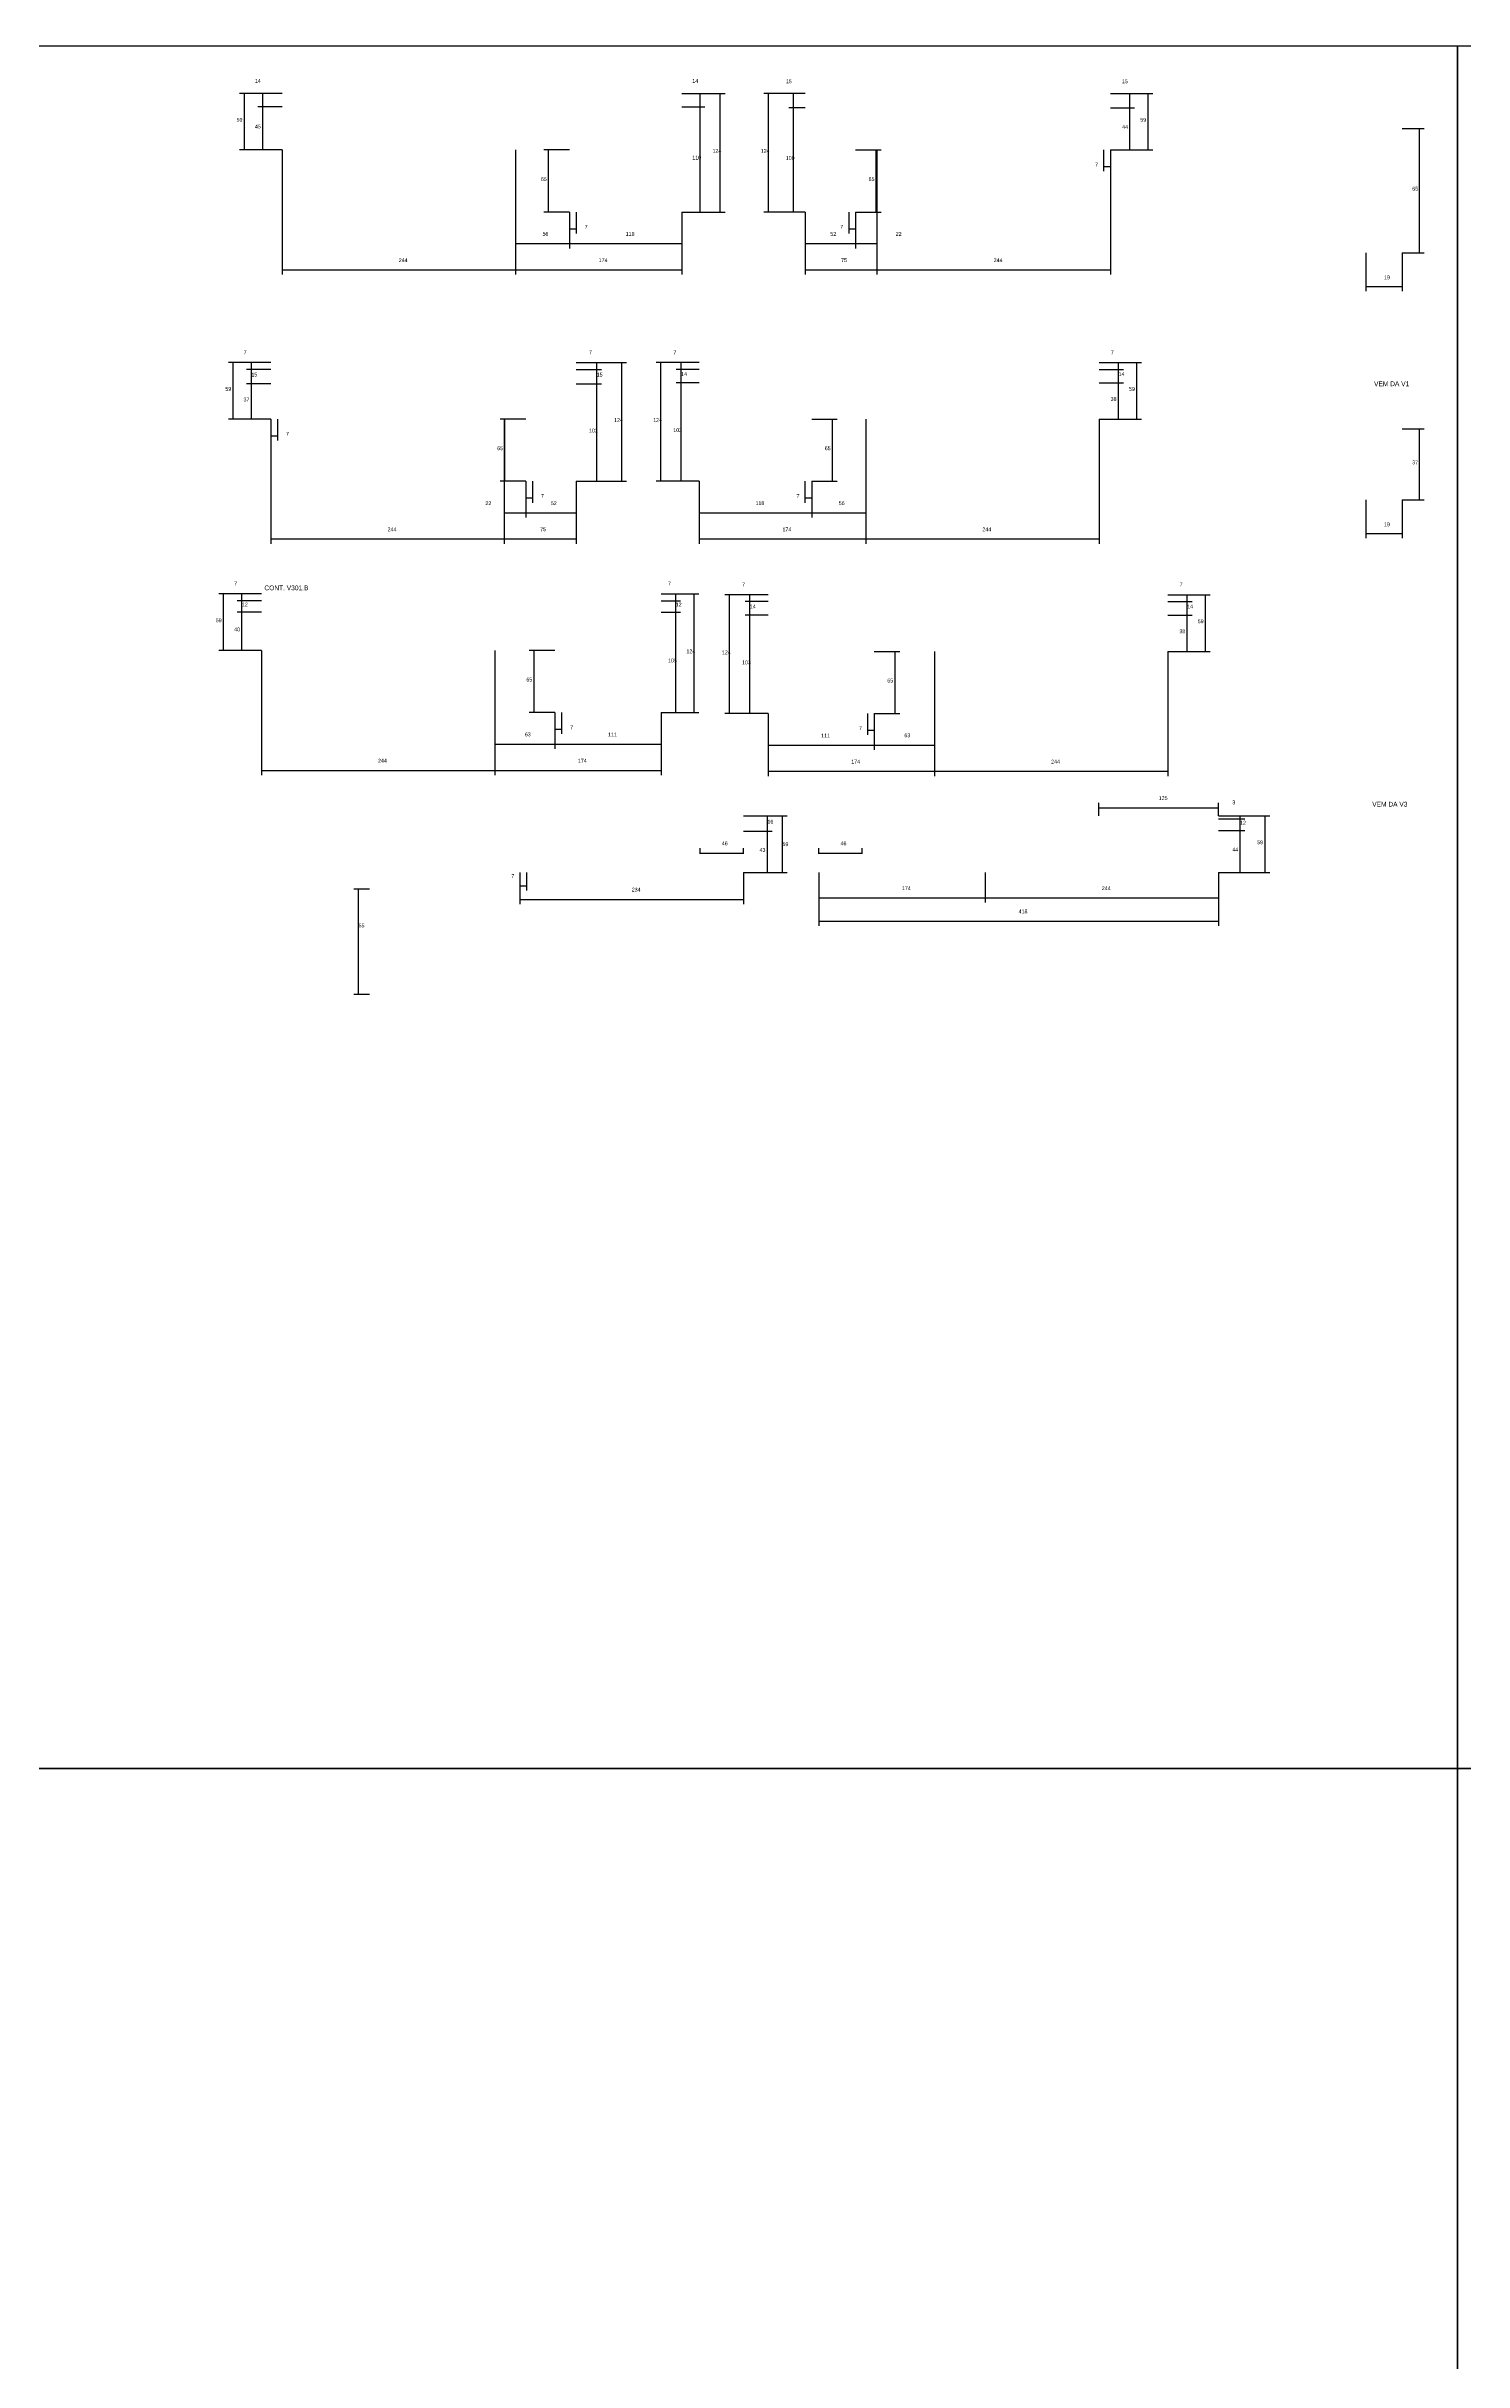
# Model space of a CAD drawing. Header units: metres. Extents: x -41 to 34800, y -36000 to 1848.
# Drawn here: x 4325 to 5807, y -620 to 1800 of the extents above; entities that cross this region are included whole.
import ezdxf

# ---------------------------------------------------------------- set-up
doc = ezdxf.new("R2010")
doc.units = ezdxf.units.M
for name, color, linetype in [('CELL_BORDER', 8, 'Continuous'), ('COTA', 4, 'Continuous'), ('Cota Seção (2x)', 4, 'Continuous'), ('Texto Seção', 7, 'Continuous')]:
    doc.layers.add(name, color=color, linetype=linetype)

msp = doc.modelspace()

# ---------------------------------------------------------------- linework, layer by layer
at = {"layer": 'CELL_BORDER'}
for points in [[(2900, 0), (5800, 0), (5800, 1800), (2900, 1800)], [(5800, 0), (8700, 0), (8700, 1800), (5800, 1800)], [(2900, -1800), (5800, -1800), (5800, 0), (2900, 0)], [(5800, -1800), (8700, -1800), (8700, 0), (5800, 0)]]:
    msp.add_lwpolyline(points, close=True, dxfattribs=at)
at = {"layer": 'COTA'}
for p, q in [((5742.3, 1714.2), (5765.3, 1714.2)), ((5760.3, 1584.2), (5760.3, 1714.2)), ((5430.2, 1691.7), (5430.2, 1669.4)), ((5430.2, 1674.4), (5437.2, 1674.4)), ((5437.2, 1691.7), (5437.2, 1669.4)), ((4871.7, 1626.7), (4871.7, 1604.4)), ((4878.7, 1626.7), (4878.7, 1604.4)), ((5163.7, 1626.7), (5163.7, 1604.4)), ((5170.7, 1626.7), (5170.7, 1604.4)), ((4871.7, 1609.4), (4878.7, 1609.4)), ((5163.7, 1609.4), (5170.7, 1609.4)), ((5704.4, 1584.2), (5704.4, 1544)), ((5742.3, 1584.2), (5742.3, 1544)), ((5742.3, 1584.2), (5765.3, 1584.2)), ((5704.4, 1549), (5742.3, 1549)), ((4559.5, 1410.4), (4559.5, 1388)), ((4566.5, 1410.4), (4566.5, 1388)), ((4559.5, 1393), (4566.5, 1393)), ((5742.3, 1400.1), (5765.3, 1400.1)), ((5760.3, 1326.1), (5760.3, 1400.1)), ((4826, 1345.4), (4826, 1323)), ((4833, 1345.4), (4833, 1323)), ((5117.9, 1345.4), (5117.9, 1323)), ((5124.9, 1345.4), (5124.9, 1323)), ((4826, 1328), (4833, 1328)), ((5117.9, 1328), (5124.9, 1328)), ((5704.4, 1326.1), (5704.4, 1285.9)), ((5742.3, 1326.1), (5742.3, 1285.9)), ((5742.3, 1326.1), (5765.3, 1326.1)), ((5704.4, 1290.9), (5742.3, 1290.9)), ((4856.5, 1103.6), (4856.5, 1081.3)), ((4863.5, 1103.6), (4863.5, 1081.3)), ((5183.3, 1102.6), (5183.3, 1080.3)), ((5190.3, 1102.6), (5190.3, 1080.3)), ((4856.5, 1086.3), (4863.5, 1086.3)), ((5183.3, 1085.3), (5190.3, 1085.3)), ((5053.8, 995.6), (5083.7, 995.6)), ((5053.8, 995.6), (5099.4, 995.6)), ((5078.7, 979.6), (5078.7, 995.6)), ((5094.4, 936.6), (5094.4, 995.6)), ((5425.3, 995.6), (5425.3, 1009.2)), ((5425.3, 1004.2), (5550.3, 1004.2)), ((5550.3, 995.6), (5550.3, 1009.2)), ((5550.3, 995.6), (5577.9, 995.6)), ((5550.3, 995.6), (5603.9, 995.6)), ((5550.3, 992.6), (5577.9, 992.6)), ((5550.3, 992.6), (5577.9, 992.6)), ((5572.9, 992.6), (5572.9, 995.6)), ((5572.9, 980.6), (5572.9, 992.6)), ((5598.9, 936.6), (5598.9, 995.6)), ((5053.8, 979.6), (5083.7, 979.6)), ((5053.8, 979.6), (5083.7, 979.6)), ((5078.7, 936.6), (5078.7, 979.6)), ((5550.3, 980.6), (5577.9, 980.6)), ((5550.3, 980.6), (5577.9, 980.6)), ((5572.9, 936.6), (5572.9, 980.6)), ((5008.3, 956), (5008.3, 961.9)), ((5008.3, 956.9), (5053.8, 956.9)), ((5053.8, 956), (5053.8, 961.9)), ((5132.3, 956), (5132.3, 961.9)), ((5132.3, 956.9), (5177.8, 956.9)), ((5177.8, 956), (5177.8, 961.9)), ((4819.7, 936.6), (4819.7, 917.7)), ((4819.7, 922.7), (4826.7, 922.7)), ((4819.8, 936.6), (4819.8, 903.3)), ((4826.7, 936.6), (4826.7, 917.7)), ((5053.8, 936.6), (5053.8, 903.3)), ((5053.8, 936.6), (5083.7, 936.6)), ((5053.8, 936.6), (5099.4, 936.6)), ((5132.3, 936.6), (5132.3, 905.1)), ((5132.3, 936.6), (5132.3, 880.8)), ((5306.3, 936.6), (5306.3, 905.1)), ((5306.3, 936.6), (5306.3, 905.1)), ((5550.3, 936.6), (5550.3, 905.1)), ((5550.3, 936.6), (5550.3, 880.8)), ((5550.3, 936.6), (5577.9, 936.6)), ((5550.3, 936.6), (5603.9, 936.6)), ((4819.8, 908.3), (5053.8, 908.3)), ((5132.3, 910.1), (5306.3, 910.1)), ((5306.3, 910.1), (5550.3, 910.1)), ((5132.3, 885.8), (5550.3, 885.8))]:
    msp.add_line(p, q, dxfattribs=at)
at = {"layer": 'Cota Seção (2x)'}
for p, q in [((4571.2, 1750.7), (4526.8, 1750.7)), ((4531.8, 1691.7), (4531.8, 1750.7)), ((4571.2, 1750.7), (4545.9, 1750.7)), ((4550.9, 1736.7), (4550.9, 1750.7)), ((4989.2, 1750.7), (5013.2, 1750.7)), ((4989.2, 1750.7), (5034.4, 1750.7)), ((5008.2, 1736.7), (5008.2, 1750.7)), ((5029.4, 1626.7), (5029.4, 1750.7)), ((5118.2, 1750.7), (5074.8, 1750.7)), ((5079.8, 1626.7), (5079.8, 1750.7)), ((5118.2, 1750.7), (5101, 1750.7)), ((5106, 1735.7), (5106, 1750.7)), ((5437.2, 1750.7), (5462.5, 1750.7)), ((5437.2, 1750.7), (5481.6, 1750.7)), ((5457.5, 1735.7), (5457.5, 1750.7)), ((5476.6, 1691.7), (5476.6, 1750.7)), ((4571.2, 1736.7), (4545.9, 1736.7)), ((4571.2, 1736.7), (4545.9, 1736.7)), ((4550.9, 1691.7), (4550.9, 1736.7)), ((4989.2, 1736.7), (5013.2, 1736.7)), ((4989.2, 1736.7), (5013.2, 1736.7)), ((5008.2, 1626.7), (5008.2, 1736.7)), ((5118.2, 1735.7), (5101, 1735.7)), ((5118.2, 1735.7), (5101, 1735.7)), ((5106, 1626.7), (5106, 1735.7)), ((5437.2, 1735.7), (5462.5, 1735.7)), ((5437.2, 1735.7), (5462.5, 1735.7)), ((5457.5, 1691.7), (5457.5, 1735.7)), ((4571.2, 1691.7), (4526.8, 1691.7)), ((4571.2, 1691.7), (4545.9, 1691.7)), ((4571.2, 1691.7), (4571.2, 1561.4)), ((4815.2, 1691.7), (4815.2, 1561.4)), ((4815.2, 1691.7), (4815.2, 1561.4)), ((4871.7, 1691.7), (4844.9, 1691.7)), ((4849.9, 1626.7), (4849.9, 1691.7)), ((5170.7, 1691.7), (5197.5, 1691.7)), ((5192.5, 1626.7), (5192.5, 1691.7)), ((5193.2, 1691.7), (5193.2, 1561.4)), ((5193.2, 1691.7), (5193.2, 1561.4)), ((5437.2, 1691.7), (5437.2, 1561.4)), ((5437.2, 1691.7), (5462.5, 1691.7)), ((5437.2, 1691.7), (5481.6, 1691.7)), ((4815.2, 1626.7), (4815.2, 1588.8)), ((4871.7, 1626.7), (4844.9, 1626.7)), ((4871.7, 1626.7), (4871.7, 1588.8)), ((4871.7, 1626.7), (4871.7, 1588.8)), ((4989.2, 1626.7), (4989.2, 1561.4)), ((4989.2, 1626.7), (4989.2, 1588.8)), ((4989.2, 1626.7), (5013.2, 1626.7)), ((4989.2, 1626.7), (5034.4, 1626.7)), ((5118.2, 1626.7), (5074.8, 1626.7)), ((5118.2, 1626.7), (5101, 1626.7)), ((5118.2, 1626.7), (5118.2, 1561.4)), ((5118.2, 1626.7), (5118.2, 1588.8)), ((5170.7, 1626.7), (5197.5, 1626.7)), ((5170.7, 1626.7), (5170.7, 1588.8)), ((5170.7, 1626.7), (5170.7, 1588.8)), ((5193.2, 1626.7), (5193.2, 1588.8)), ((4815.2, 1593.8), (4871.7, 1593.8)), ((4871.7, 1593.8), (4989.2, 1593.8)), ((5118.2, 1593.8), (5170.7, 1593.8)), ((5170.7, 1593.8), (5193.2, 1593.8)), ((4571.2, 1566.4), (4815.2, 1566.4)), ((4815.2, 1566.4), (4989.2, 1566.4)), ((5118.2, 1566.4), (5193.2, 1566.4)), ((5193.2, 1566.4), (5437.2, 1566.4)), ((4559.5, 1469.4), (4515, 1469.4)), ((4520, 1410.4), (4520, 1469.4)), ((4559.5, 1469.4), (4534.1, 1469.4)), ((4559.5, 1462.4), (4534.1, 1462.4)), ((4559.5, 1462.4), (4534.1, 1462.4)), ((4539.1, 1462.4), (4539.1, 1469.4)), ((4539.1, 1447.4), (4539.1, 1462.4)), ((4878.5, 1469.4), (4931.3, 1469.4)), ((4878.5, 1469.4), (4905.2, 1469.4)), ((4878.5, 1462.4), (4905.2, 1462.4)), ((4878.5, 1462.4), (4905.2, 1462.4)), ((4900.2, 1462.4), (4900.2, 1469.4)), ((4900.2, 1447.4), (4900.2, 1462.4)), ((4926.3, 1345.4), (4926.3, 1469.4)), ((5007.4, 1469.4), (4962.3, 1469.4)), ((4967.3, 1345.4), (4967.3, 1469.4)), ((5007.4, 1469.4), (4983.4, 1469.4)), ((5007.4, 1462.4), (4983.4, 1462.4)), ((5007.4, 1462.4), (4983.4, 1462.4)), ((4988.4, 1462.4), (4988.4, 1469.4)), ((4988.4, 1448.4), (4988.4, 1462.4)), ((5425.4, 1469.4), (5469.9, 1469.4)), ((5425.4, 1469.4), (5450.8, 1469.4)), ((5425.4, 1462.4), (5450.8, 1462.4)), ((5425.4, 1462.4), (5450.8, 1462.4)), ((5445.8, 1462.4), (5445.8, 1469.4)), ((5445.8, 1448.4), (5445.8, 1462.4)), ((5464.9, 1410.4), (5464.9, 1469.4)), ((4559.5, 1447.4), (4534.1, 1447.4)), ((4559.5, 1447.4), (4534.1, 1447.4)), ((4539.1, 1410.4), (4539.1, 1447.4)), ((4878.5, 1447.4), (4905.2, 1447.4)), ((4878.5, 1447.4), (4905.2, 1447.4)), ((4900.2, 1345.4), (4900.2, 1447.4)), ((5007.4, 1448.4), (4983.4, 1448.4)), ((5007.4, 1448.4), (4983.4, 1448.4)), ((4988.4, 1345.4), (4988.4, 1448.4)), ((5425.4, 1448.4), (5450.8, 1448.4)), ((5425.4, 1448.4), (5450.8, 1448.4)), ((5445.8, 1410.4), (5445.8, 1448.4)), ((4559.5, 1410.4), (4515, 1410.4)), ((4559.5, 1410.4), (4534.1, 1410.4)), ((4559.5, 1410.4), (4559.5, 1280.1)), ((4826, 1410.4), (4799.2, 1410.4)), ((4803.5, 1410.4), (4803.5, 1280.1)), ((4803.5, 1410.4), (4803.5, 1280.1)), ((4804.2, 1345.4), (4804.2, 1410.4)), ((5124.9, 1410.4), (5151.7, 1410.4)), ((5146.7, 1345.4), (5146.7, 1410.4)), ((5181.4, 1410.4), (5181.4, 1280.1)), ((5181.4, 1410.4), (5181.4, 1280.1)), ((5425.4, 1410.4), (5425.4, 1280.1)), ((5425.4, 1410.4), (5450.8, 1410.4)), ((5425.4, 1410.4), (5469.9, 1410.4)), ((4826, 1345.4), (4799.2, 1345.4)), ((4803.5, 1345.4), (4803.5, 1307.4)), ((4826, 1345.4), (4826, 1307.4)), ((4826, 1345.4), (4826, 1307.4)), ((4878.5, 1345.4), (4878.5, 1280.1)), ((4878.5, 1345.4), (4878.5, 1307.4)), ((4878.5, 1345.4), (4905.2, 1345.4)), ((4878.5, 1345.4), (4931.3, 1345.4)), ((5007.4, 1345.4), (4962.3, 1345.4)), ((5007.4, 1345.4), (4983.4, 1345.4)), ((5007.4, 1345.4), (5007.4, 1280.1)), ((5007.4, 1345.4), (5007.4, 1307.4)), ((5124.9, 1345.4), (5151.7, 1345.4)), ((5124.9, 1345.4), (5124.9, 1307.4)), ((5124.9, 1345.4), (5124.9, 1307.4)), ((5181.4, 1345.4), (5181.4, 1307.4)), ((4803.5, 1312.4), (4826, 1312.4)), ((4826, 1312.4), (4878.5, 1312.4)), ((5007.4, 1312.4), (5124.9, 1312.4)), ((5124.9, 1312.4), (5181.4, 1312.4)), ((4559.5, 1285.1), (4803.5, 1285.1)), ((4803.5, 1285.1), (4878.5, 1285.1)), ((5007.4, 1285.1), (5181.4, 1285.1)), ((5181.4, 1285.1), (5425.4, 1285.1)), ((4549.5, 1227.6), (4505.1, 1227.6)), ((4510.1, 1168.6), (4510.1, 1227.6)), ((4549.5, 1227.6), (4524.2, 1227.6)), ((4549.5, 1220.6), (4524.2, 1220.6)), ((4549.5, 1220.6), (4524.2, 1220.6)), ((4529.2, 1220.6), (4529.2, 1227.6)), ((4529.2, 1208.6), (4529.2, 1220.6)), ((4967.5, 1227.6), (5006.9, 1227.6)), ((4967.5, 1227.6), (4987.8, 1227.6)), ((4967.5, 1220.6), (4987.8, 1220.6)), ((4967.5, 1220.6), (4987.8, 1220.6)), ((4982.8, 1220.6), (4982.8, 1227.6)), ((4982.8, 1208.6), (4982.8, 1220.6)), ((5001.9, 1103.6), (5001.9, 1227.6)), ((5079.3, 1226.6), (5034.1, 1226.6)), ((5039.1, 1102.6), (5039.1, 1226.6)), ((5079.3, 1226.6), (5055.3, 1226.6)), ((5079.3, 1219.6), (5055.3, 1219.6)), ((5079.3, 1219.6), (5055.3, 1219.6)), ((5060.3, 1219.6), (5060.3, 1226.6)), ((5060.3, 1205.6), (5060.3, 1219.6)), ((5497.3, 1226.6), (5541.7, 1226.6)), ((5497.3, 1226.6), (5522.6, 1226.6)), ((5497.3, 1219.6), (5522.6, 1219.6)), ((5497.3, 1219.6), (5522.6, 1219.6)), ((5517.6, 1219.6), (5517.6, 1226.6)), ((5517.6, 1205.6), (5517.6, 1219.6)), ((5536.7, 1167.6), (5536.7, 1226.6)), ((4549.5, 1208.6), (4524.2, 1208.6)), ((4549.5, 1208.6), (4524.2, 1208.6)), ((4529.2, 1168.6), (4529.2, 1208.6)), ((4967.5, 1208.6), (4987.8, 1208.6)), ((4967.5, 1208.6), (4987.8, 1208.6)), ((4982.8, 1103.6), (4982.8, 1208.6)), ((5079.3, 1205.6), (5055.3, 1205.6)), ((5079.3, 1205.6), (5055.3, 1205.6)), ((5060.3, 1102.6), (5060.3, 1205.6)), ((5497.3, 1205.6), (5522.6, 1205.6)), ((5497.3, 1205.6), (5522.6, 1205.6)), ((5517.6, 1167.6), (5517.6, 1205.6)), ((4549.5, 1168.6), (4505.1, 1168.6)), ((4549.5, 1168.6), (4524.2, 1168.6)), ((4549.5, 1168.6), (4549.5, 1038.3)), ((4793.5, 1168.6), (4793.5, 1038.3)), ((4793.5, 1168.6), (4793.5, 1038.3)), ((4856.5, 1168.6), (4829.7, 1168.6)), ((4834.7, 1103.6), (4834.7, 1168.6)), ((5190.3, 1167.6), (5217.1, 1167.6)), ((5212.1, 1102.6), (5212.1, 1167.6)), ((5253.3, 1167.6), (5253.3, 1037.3)), ((5253.3, 1167.6), (5253.3, 1037.3)), ((5497.3, 1167.6), (5497.3, 1037.3)), ((5497.3, 1167.6), (5522.6, 1167.6)), ((5497.3, 1167.6), (5541.7, 1167.6)), ((4793.5, 1103.6), (4793.5, 1065.7)), ((4856.5, 1103.6), (4829.7, 1103.6)), ((4856.5, 1103.6), (4856.5, 1065.7)), ((4856.5, 1103.6), (4856.5, 1065.7)), ((4967.5, 1103.6), (4967.5, 1038.3)), ((4967.5, 1103.6), (4967.5, 1065.7)), ((4967.5, 1103.6), (4987.8, 1103.6)), ((4967.5, 1103.6), (5006.9, 1103.6)), ((5079.3, 1102.6), (5034.1, 1102.6)), ((5079.3, 1102.6), (5055.3, 1102.6)), ((5079.3, 1102.6), (5079.3, 1037.3)), ((5079.3, 1102.6), (5079.3, 1064.7)), ((5190.3, 1102.6), (5217.1, 1102.6)), ((5190.3, 1102.6), (5190.3, 1064.7)), ((5190.3, 1102.6), (5190.3, 1064.7)), ((5253.3, 1102.6), (5253.3, 1064.7)), ((4793.5, 1070.7), (4856.5, 1070.7)), ((4856.5, 1070.7), (4967.5, 1070.7)), ((5079.3, 1069.7), (5190.3, 1069.7)), ((5190.3, 1069.7), (5253.3, 1069.7)), ((4549.5, 1043.3), (4793.5, 1043.3)), ((4793.5, 1043.3), (4967.5, 1043.3)), ((5079.3, 1042.3), (5253.3, 1042.3)), ((5253.3, 1042.3), (5497.3, 1042.3)), ((4662.7, 919.2), (4646.2, 919.2)), ((4651.2, 809.2), (4651.2, 919.2)), ((4662.7, 809.2), (4646.2, 809.2))]:
    msp.add_line(p, q, dxfattribs=at)

# ---------------------------------------------------------------- texts
at = {"layer": 'COTA'}
for s, p in [('7', (5421.3, 1674.4)), ('65', (5752.8, 1649.2)), ('7', (4887.6, 1609.4)), ('7', (5154.8, 1609.4)), ('19', (5723.3, 1556.5)), ('7', (4575.3, 1393)), ('37', (5752.8, 1363.1)), ('7', (4841.8, 1328)), ('7', (5109.1, 1328)), ('19', (5723.3, 1298.4)), ('7', (4872.4, 1086.3)), ('7', (5174.4, 1085.3)), ('125', (5487.8, 1012.3)), ('3', (5564.7, 1007.8)), ('46', (5031, 965)), ('16', (5078.7, 987.6)), ('59', (5094.4, 964.1)), ('46', (5155.1, 965)), ('12', (5572.9, 986.6)), ('59', (5590.7, 966.1)), ('43', (5070.4, 958.1)), ('44', (5564.8, 958.6)), ('7', (4810.9, 930.8)), ('234', (4936.8, 916.6)), ('174', (5219.3, 918.1)), ('244', (5428.3, 918.1)), ('418', (5341.3, 893.9))]:
    msp.add_text(s, height=4, dxfattribs=at).set_placement(p)
at = {"layer": 'Cota Seção (2x)'}
for s, p in [('14', (4542.8, 1761.8)), ('14', (5000.1, 1761.8)), ('15', (5097.9, 1761.4)), ('15', (5449.4, 1761.4)), ('59', (4523.6, 1721.2)), ('45', (4542.8, 1714.2)), ('59', (5468.5, 1721.2)), ('44', (5449.5, 1713.7)), ('110', (5000.1, 1681.7)), ('124', (5021.3, 1688.7)), ('124', (5071.7, 1688.7)), ('109', (5097.8, 1681.2)), ('65', (4841.8, 1659.2)), ('65', (5184.4, 1659.2)), ('56', (4843.5, 1601.9)), ('118', (4930.5, 1601.9)), ('52', (5144.4, 1601.9)), ('22', (5212.8, 1601.9)), ('244', (4693.2, 1574.5)), ('174', (4902.2, 1574.5)), ('75', (5155.7, 1574.6)), ('244', (5315.2, 1574.5)), ('7', (4531, 1478.2)), ('7', (4892.1, 1478.2)), ('7', (4980.4, 1478.2)), ('7', (5437.7, 1478.2)), ('15', (4539.1, 1454.9)), ('15', (4900.2, 1454.9)), ('14', (4988.4, 1455.4)), ('14', (5445.8, 1455.4)), ('59', (4511.9, 1439.9)), ('37', (4530.9, 1428.9)), ('38', (5437.5, 1429.4)), ('59', (5456.7, 1439.9)), ('124', (4918.3, 1407.4)), ('124', (4959.2, 1407.4)), ('65', (4796.1, 1377.9)), ('102', (4892.1, 1396.4)), ('103', (4980.2, 1396.9)), ('65', (5138.6, 1377.9)), ('22', (4783.8, 1320.5)), ('52', (4852.2, 1320.5)), ('118', (5066.2, 1320.5)), ('56', (5153.2, 1320.5)), ('244', (4681.5, 1293.1)), ('75', (4841, 1293.2)), ('174', (5094.4, 1293.1)), ('244', (5303.4, 1293.1)), ('7', (4521.1, 1236.5)), ('7', (4974.7, 1236.5)), ('7', (5052.2, 1235.5)), ('7', (5509.6, 1235.5)), ('12', (4529.2, 1214.6)), ('12', (4982.8, 1214.6)), ('14', (5060.3, 1212.6)), ('14', (5517.6, 1212.6)), ('59', (4501.9, 1198.1)), ('40', (4521.1, 1188.6)), ('38', (5509.4, 1186.6)), ('59', (5528.6, 1197.1)), ('124', (4993.9, 1165.6)), ('124', (5031.1, 1164.6)), ('65', (4826.6, 1136.1)), ('105', (4974.7, 1156.1)), ('103', (5052.1, 1154.1)), ('65', (5204, 1135.1)), ('63', (4825, 1078.9)), ('111', (4912, 1078.7)), ('111', (5134.8, 1077.7)), ('63', (5221.8, 1077.9)), ('244', (4671.5, 1051.4)), ('174', (4880.5, 1051.4)), ('174', (5166.3, 1050.4)), ('244', (5375.3, 1050.4)), ('55', (4651.2, 879.2))]:
    msp.add_text(s, height=4, dxfattribs=at).set_placement(p)
at = {"layer": 'Texto Seção'}
for s, p in [('VEM DA V1', (5712.9, 1444.8)), ('CONT. V301.B', (4552.7, 1231.5)), ('VEM DA V3', (5711, 1005.4))]:
    msp.add_text(s, height=5, dxfattribs=at).set_placement(p)

doc.saveas('drawing.dxf')
